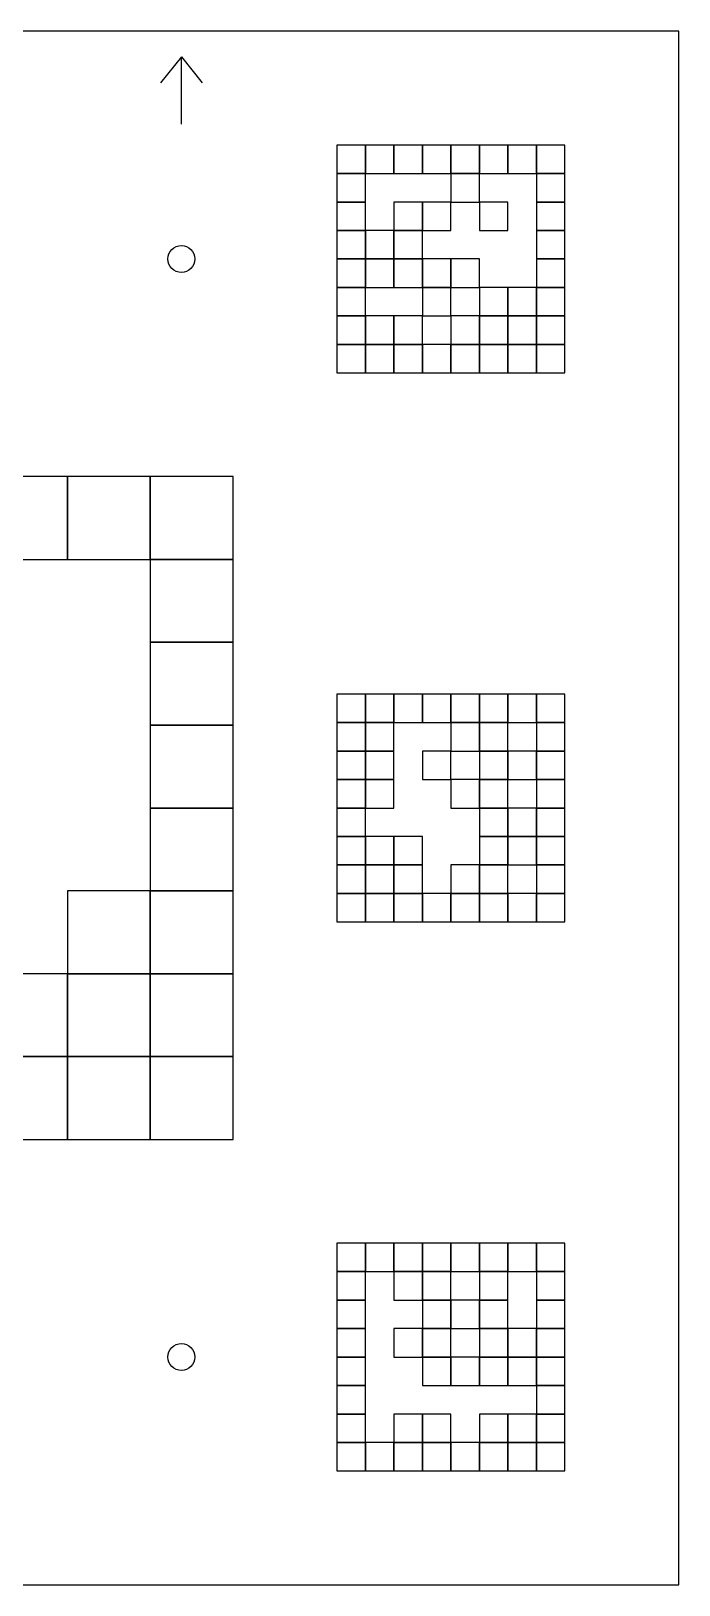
# Model space of a CAD drawing. Extents: x 0 to 1260, y 0 to 1580.
# Drawn here: x 495 to 620, y 640 to 940 of the extents above; entities that cross this region are included whole.
import ezdxf

# ---------------------------------------------------------------- set-up
doc = ezdxf.new("R2010")
doc.units = 0
for name, color, linetype in [('BLACK_POCKET', 7, 'CONTINUOUS'), ('CUT', 7, 'CONTINUOUS'), ('MOUNT_HOLE', 6, 'CONTINUOUS'), ('ORIENTATION', 7, 'CONTINUOUS')]:
    doc.layers.add(name, color=color, linetype=linetype)

msp = doc.modelspace()

# ---------------------------------------------------------------- linework, layer by layer
at = {"layer": 'BLACK_POCKET'}
for p, q in [((559.5, 918), (554, 918)), ((554, 918), (554, 912.5)), ((559.5, 912.5), (559.5, 918)), ((565, 918), (559.5, 918)), ((559.5, 918), (559.5, 912.5)), ((565, 912.5), (565, 918)), ((570.5, 918), (565, 918)), ((565, 918), (565, 912.5)), ((570.5, 912.5), (570.5, 918)), ((576, 918), (570.5, 918)), ((570.5, 918), (570.5, 912.5)), ((576, 912.5), (576, 918)), ((581.5, 918), (576, 918)), ((576, 918), (576, 912.5)), ((581.5, 912.5), (581.5, 918)), ((587, 918), (581.5, 918)), ((581.5, 918), (581.5, 912.5)), ((587, 912.5), (587, 918)), ((592.5, 918), (587, 918)), ((587, 918), (587, 912.5)), ((592.5, 912.5), (592.5, 918)), ((598, 918), (592.5, 918)), ((592.5, 918), (592.5, 912.5)), ((598, 912.5), (598, 918)), ((554, 912.5), (559.5, 912.5)), ((559.5, 912.5), (554, 912.5)), ((554, 912.5), (554, 907)), ((559.5, 912.5), (565, 912.5)), ((559.5, 907), (559.5, 912.5)), ((565, 912.5), (570.5, 912.5)), ((570.5, 912.5), (576, 912.5)), ((576, 912.5), (581.5, 912.5)), ((581.5, 912.5), (576, 912.5)), ((576, 912.5), (576, 907)), ((581.5, 912.5), (587, 912.5)), ((581.5, 907), (581.5, 912.5)), ((587, 912.5), (592.5, 912.5)), ((592.5, 912.5), (598, 912.5)), ((598, 912.5), (592.5, 912.5)), ((592.5, 912.5), (592.5, 907)), ((598, 907), (598, 912.5)), ((554, 907), (559.5, 907)), ((559.5, 907), (554, 907)), ((554, 907), (554, 901.5)), ((559.5, 901.5), (559.5, 907)), ((570.5, 907), (565, 907)), ((565, 907), (565, 901.5)), ((570.5, 901.5), (570.5, 907)), ((576, 907), (570.5, 907)), ((570.5, 907), (570.5, 901.5)), ((576, 907), (581.5, 907)), ((576, 901.5), (576, 907)), ((587, 907), (581.5, 907)), ((581.5, 907), (581.5, 901.5)), ((587, 901.5), (587, 907)), ((592.5, 907), (598, 907)), ((598, 907), (592.5, 907)), ((592.5, 907), (592.5, 901.5)), ((598, 901.5), (598, 907)), ((554, 901.5), (559.5, 901.5)), ((559.5, 901.5), (554, 901.5)), ((554, 901.5), (554, 896)), ((559.5, 896), (559.5, 901.5)), ((565, 901.5), (559.5, 901.5)), ((559.5, 901.5), (559.5, 896)), ((565, 901.5), (570.5, 901.5)), ((565, 896), (565, 901.5)), ((570.5, 901.5), (565, 901.5)), ((565, 901.5), (565, 896)), ((570.5, 901.5), (576, 901.5)), ((570.5, 896), (570.5, 901.5)), ((581.5, 901.5), (587, 901.5)), ((592.5, 901.5), (598, 901.5)), ((598, 901.5), (592.5, 901.5)), ((592.5, 901.5), (592.5, 896)), ((598, 896), (598, 901.5)), ((554, 896), (559.5, 896)), ((559.5, 896), (554, 896)), ((554, 896), (554, 890.5)), ((559.5, 896), (565, 896)), ((559.5, 890.5), (559.5, 896)), ((565, 896), (559.5, 896)), ((559.5, 896), (559.5, 890.5)), ((565, 896), (570.5, 896)), ((565, 890.5), (565, 896)), ((570.5, 896), (565, 896)), ((565, 896), (565, 890.5)), ((570.5, 890.5), (570.5, 896)), ((576, 896), (570.5, 896)), ((570.5, 896), (570.5, 890.5)), ((576, 890.5), (576, 896)), ((581.5, 896), (576, 896)), ((576, 896), (576, 890.5)), ((581.5, 890.5), (581.5, 896)), ((592.5, 896), (598, 896)), ((598, 896), (592.5, 896)), ((592.5, 896), (592.5, 890.5)), ((598, 890.5), (598, 896)), ((554, 890.5), (559.5, 890.5)), ((559.5, 890.5), (554, 890.5)), ((554, 890.5), (554, 885)), ((559.5, 890.5), (565, 890.5)), ((559.5, 885), (559.5, 890.5)), ((565, 890.5), (570.5, 890.5)), ((570.5, 890.5), (576, 890.5)), ((576, 890.5), (570.5, 890.5)), ((570.5, 890.5), (570.5, 885)), ((576, 890.5), (581.5, 890.5)), ((576, 885), (576, 890.5)), ((587, 890.5), (581.5, 890.5)), ((581.5, 890.5), (581.5, 885)), ((587, 885), (587, 890.5)), ((592.5, 890.5), (587, 890.5)), ((587, 890.5), (587, 885)), ((592.5, 890.5), (598, 890.5)), ((592.5, 885), (592.5, 890.5)), ((598, 890.5), (592.5, 890.5)), ((592.5, 890.5), (592.5, 885)), ((598, 885), (598, 890.5)), ((554, 885), (559.5, 885)), ((559.5, 885), (554, 885)), ((554, 885), (554, 879.5)), ((559.5, 879.5), (559.5, 885)), ((565, 885), (559.5, 885)), ((559.5, 885), (559.5, 879.5)), ((565, 879.5), (565, 885)), ((570.5, 885), (565, 885)), ((565, 885), (565, 879.5)), ((570.5, 885), (576, 885)), ((570.5, 879.5), (570.5, 885)), ((581.5, 885), (576, 885)), ((576, 885), (576, 879.5)), ((581.5, 885), (587, 885)), ((581.5, 879.5), (581.5, 885)), ((587, 885), (581.5, 885)), ((581.5, 885), (581.5, 879.5)), ((587, 885), (592.5, 885)), ((587, 879.5), (587, 885)), ((592.5, 885), (587, 885)), ((587, 885), (587, 879.5)), ((592.5, 885), (598, 885)), ((592.5, 879.5), (592.5, 885)), ((598, 885), (592.5, 885)), ((592.5, 885), (592.5, 879.5)), ((598, 879.5), (598, 885)), ((554, 879.5), (559.5, 879.5)), ((559.5, 879.5), (554, 879.5)), ((554, 879.5), (554, 874)), ((559.5, 879.5), (565, 879.5)), ((559.5, 874), (559.5, 879.5)), ((565, 879.5), (559.5, 879.5)), ((559.5, 879.5), (559.5, 874)), ((565, 879.5), (570.5, 879.5)), ((565, 874), (565, 879.5)), ((570.5, 879.5), (565, 879.5)), ((565, 879.5), (565, 874)), ((570.5, 874), (570.5, 879.5)), ((576, 879.5), (570.5, 879.5)), ((570.5, 879.5), (570.5, 874)), ((576, 879.5), (581.5, 879.5)), ((576, 874), (576, 879.5)), ((581.5, 879.5), (576, 879.5)), ((576, 879.5), (576, 874)), ((581.5, 879.5), (587, 879.5)), ((581.5, 874), (581.5, 879.5)), ((587, 879.5), (581.5, 879.5)), ((581.5, 879.5), (581.5, 874)), ((587, 879.5), (592.5, 879.5)), ((587, 874), (587, 879.5)), ((592.5, 879.5), (587, 879.5)), ((587, 879.5), (587, 874)), ((592.5, 879.5), (598, 879.5)), ((592.5, 874), (592.5, 879.5)), ((598, 879.5), (592.5, 879.5)), ((592.5, 879.5), (592.5, 874)), ((598, 874), (598, 879.5)), ((554, 874), (559.5, 874)), ((559.5, 874), (565, 874)), ((565, 874), (570.5, 874)), ((570.5, 874), (576, 874)), ((576, 874), (581.5, 874)), ((581.5, 874), (587, 874)), ((587, 874), (592.5, 874)), ((592.5, 874), (598, 874)), ((502, 854), (486, 854)), ((502, 838), (502, 854)), ((518, 854), (502, 854)), ((502, 854), (502, 838)), ((518, 838), (518, 854)), ((534, 854), (518, 854)), ((518, 854), (518, 838)), ((534, 838), (534, 854)), ((486, 838), (502, 838)), ((502, 838), (518, 838)), ((518, 838), (534, 838)), ((534, 838), (518, 838)), ((518, 838), (518, 822)), ((534, 822), (534, 838)), ((518, 822), (534, 822)), ((534, 822), (518, 822)), ((518, 822), (518, 806)), ((534, 806), (534, 822)), ((559.5, 812), (554, 812)), ((554, 812), (554, 806.5)), ((559.5, 806.5), (559.5, 812)), ((565, 812), (559.5, 812)), ((559.5, 812), (559.5, 806.5)), ((565, 806.5), (565, 812)), ((570.5, 812), (565, 812)), ((565, 812), (565, 806.5)), ((570.5, 806.5), (570.5, 812)), ((576, 812), (570.5, 812)), ((570.5, 812), (570.5, 806.5)), ((576, 806.5), (576, 812)), ((581.5, 812), (576, 812)), ((576, 812), (576, 806.5)), ((581.5, 806.5), (581.5, 812)), ((587, 812), (581.5, 812)), ((581.5, 812), (581.5, 806.5)), ((587, 806.5), (587, 812)), ((592.5, 812), (587, 812)), ((587, 812), (587, 806.5)), ((592.5, 806.5), (592.5, 812)), ((598, 812), (592.5, 812)), ((592.5, 812), (592.5, 806.5)), ((598, 806.5), (598, 812)), ((518, 806), (534, 806)), ((534, 806), (518, 806)), ((518, 806), (518, 790)), ((534, 790), (534, 806)), ((554, 806.5), (559.5, 806.5)), ((559.5, 806.5), (554, 806.5)), ((554, 806.5), (554, 801)), ((559.5, 806.5), (565, 806.5)), ((559.5, 801), (559.5, 806.5)), ((565, 806.5), (559.5, 806.5)), ((559.5, 806.5), (559.5, 801)), ((565, 806.5), (570.5, 806.5)), ((565, 801), (565, 806.5)), ((570.5, 806.5), (576, 806.5)), ((576, 806.5), (581.5, 806.5)), ((581.5, 806.5), (576, 806.5)), ((576, 806.5), (576, 801)), ((581.5, 806.5), (587, 806.5)), ((581.5, 801), (581.5, 806.5)), ((587, 806.5), (581.5, 806.5)), ((581.5, 806.5), (581.5, 801)), ((587, 806.5), (592.5, 806.5)), ((587, 801), (587, 806.5)), ((592.5, 806.5), (598, 806.5)), ((598, 806.5), (592.5, 806.5)), ((592.5, 806.5), (592.5, 801)), ((598, 801), (598, 806.5)), ((554, 801), (559.5, 801)), ((559.5, 801), (554, 801)), ((554, 801), (554, 795.5)), ((559.5, 801), (565, 801)), ((559.5, 795.5), (559.5, 801)), ((565, 801), (559.5, 801)), ((559.5, 801), (559.5, 795.5)), ((565, 795.5), (565, 801)), ((576, 801), (570.5, 801)), ((570.5, 801), (570.5, 795.5)), ((576, 801), (581.5, 801)), ((576, 795.5), (576, 801)), ((581.5, 801), (587, 801)), ((587, 801), (581.5, 801)), ((581.5, 801), (581.5, 795.5)), ((587, 795.5), (587, 801)), ((592.5, 801), (587, 801)), ((587, 801), (587, 795.5)), ((592.5, 801), (598, 801)), ((592.5, 795.5), (592.5, 801)), ((598, 801), (592.5, 801)), ((592.5, 801), (592.5, 795.5)), ((598, 795.5), (598, 801)), ((554, 795.5), (559.5, 795.5)), ((559.5, 795.5), (554, 795.5)), ((554, 795.5), (554, 790)), ((559.5, 795.5), (565, 795.5)), ((559.5, 790), (559.5, 795.5)), ((565, 795.5), (559.5, 795.5)), ((559.5, 795.5), (559.5, 790)), ((565, 790), (565, 795.5)), ((570.5, 795.5), (576, 795.5)), ((581.5, 795.5), (576, 795.5)), ((576, 795.5), (576, 790)), ((581.5, 795.5), (587, 795.5)), ((581.5, 790), (581.5, 795.5)), ((587, 795.5), (581.5, 795.5)), ((581.5, 795.5), (581.5, 790)), ((587, 795.5), (592.5, 795.5)), ((587, 790), (587, 795.5)), ((592.5, 795.5), (598, 795.5)), ((598, 795.5), (592.5, 795.5)), ((592.5, 795.5), (592.5, 790)), ((598, 790), (598, 795.5)), ((518, 790), (534, 790)), ((534, 790), (518, 790)), ((518, 790), (518, 774)), ((534, 774), (534, 790)), ((554, 790), (559.5, 790)), ((559.5, 790), (554, 790)), ((554, 790), (554, 784.5)), ((559.5, 790), (565, 790)), ((559.5, 784.5), (559.5, 790)), ((576, 790), (581.5, 790)), ((581.5, 790), (587, 790)), ((587, 790), (581.5, 790)), ((581.5, 790), (581.5, 784.5)), ((587, 784.5), (587, 790)), ((592.5, 790), (587, 790)), ((587, 790), (587, 784.5)), ((592.5, 790), (598, 790)), ((592.5, 784.5), (592.5, 790)), ((598, 790), (592.5, 790)), ((592.5, 790), (592.5, 784.5)), ((598, 784.5), (598, 790)), ((554, 784.5), (559.5, 784.5)), ((559.5, 784.5), (554, 784.5)), ((554, 784.5), (554, 779)), ((559.5, 779), (559.5, 784.5)), ((565, 784.5), (559.5, 784.5)), ((559.5, 784.5), (559.5, 779)), ((565, 779), (565, 784.5)), ((570.5, 784.5), (565, 784.5)), ((565, 784.5), (565, 779)), ((570.5, 779), (570.5, 784.5)), ((581.5, 784.5), (587, 784.5)), ((587, 784.5), (581.5, 784.5)), ((581.5, 784.5), (581.5, 779)), ((587, 784.5), (592.5, 784.5)), ((587, 779), (587, 784.5)), ((592.5, 784.5), (587, 784.5)), ((587, 784.5), (587, 779)), ((592.5, 784.5), (598, 784.5)), ((592.5, 779), (592.5, 784.5)), ((598, 784.5), (592.5, 784.5)), ((592.5, 784.5), (592.5, 779)), ((598, 779), (598, 784.5)), ((554, 779), (559.5, 779)), ((559.5, 779), (554, 779)), ((554, 779), (554, 773.5)), ((559.5, 779), (565, 779)), ((559.5, 773.5), (559.5, 779)), ((565, 779), (559.5, 779)), ((559.5, 779), (559.5, 773.5)), ((565, 779), (570.5, 779)), ((565, 773.5), (565, 779)), ((570.5, 779), (565, 779)), ((565, 779), (565, 773.5)), ((570.5, 773.5), (570.5, 779)), ((581.5, 779), (576, 779)), ((576, 779), (576, 773.5)), ((581.5, 779), (587, 779)), ((581.5, 773.5), (581.5, 779)), ((587, 779), (581.5, 779)), ((581.5, 779), (581.5, 773.5)), ((587, 779), (592.5, 779)), ((587, 773.5), (587, 779)), ((592.5, 779), (598, 779)), ((598, 779), (592.5, 779)), ((592.5, 779), (592.5, 773.5)), ((598, 773.5), (598, 779)), ((518, 774), (502, 774)), ((502, 774), (502, 758)), ((518, 774), (534, 774)), ((518, 758), (518, 774)), ((534, 774), (518, 774)), ((518, 774), (518, 758)), ((534, 758), (534, 774)), ((554, 773.5), (559.5, 773.5)), ((559.5, 773.5), (554, 773.5)), ((554, 773.5), (554, 768)), ((559.5, 773.5), (565, 773.5)), ((559.5, 768), (559.5, 773.5)), ((565, 773.5), (559.5, 773.5)), ((559.5, 773.5), (559.5, 768)), ((565, 773.5), (570.5, 773.5)), ((565, 768), (565, 773.5)), ((570.5, 773.5), (565, 773.5)), ((565, 773.5), (565, 768)), ((570.5, 768), (570.5, 773.5)), ((576, 773.5), (570.5, 773.5)), ((570.5, 773.5), (570.5, 768)), ((576, 773.5), (581.5, 773.5)), ((576, 768), (576, 773.5)), ((581.5, 773.5), (576, 773.5)), ((576, 773.5), (576, 768)), ((581.5, 773.5), (587, 773.5)), ((581.5, 768), (581.5, 773.5)), ((587, 773.5), (581.5, 773.5)), ((581.5, 773.5), (581.5, 768)), ((587, 768), (587, 773.5)), ((592.5, 773.5), (587, 773.5)), ((587, 773.5), (587, 768)), ((592.5, 773.5), (598, 773.5)), ((592.5, 768), (592.5, 773.5)), ((598, 773.5), (592.5, 773.5)), ((592.5, 773.5), (592.5, 768)), ((598, 768), (598, 773.5)), ((554, 768), (559.5, 768)), ((559.5, 768), (565, 768)), ((565, 768), (570.5, 768)), ((570.5, 768), (576, 768)), ((576, 768), (581.5, 768)), ((581.5, 768), (587, 768)), ((587, 768), (592.5, 768)), ((592.5, 768), (598, 768)), ((502, 758), (486, 758)), ((502, 758), (518, 758)), ((502, 742), (502, 758)), ((518, 758), (502, 758)), ((502, 758), (502, 742)), ((518, 758), (534, 758)), ((518, 742), (518, 758)), ((534, 758), (518, 758)), ((518, 758), (518, 742)), ((534, 742), (534, 758)), ((486, 742), (502, 742)), ((502, 742), (486, 742)), ((502, 742), (518, 742)), ((502, 726), (502, 742)), ((518, 742), (502, 742)), ((502, 742), (502, 726)), ((518, 742), (534, 742)), ((518, 726), (518, 742)), ((534, 742), (518, 742)), ((518, 742), (518, 726)), ((534, 726), (534, 742)), ((486, 726), (502, 726)), ((502, 726), (518, 726)), ((518, 726), (534, 726)), ((559.5, 706), (554, 706)), ((554, 706), (554, 700.5)), ((559.5, 700.5), (559.5, 706)), ((565, 706), (559.5, 706)), ((559.5, 706), (559.5, 700.5)), ((565, 700.5), (565, 706)), ((570.5, 706), (565, 706)), ((565, 706), (565, 700.5)), ((570.5, 700.5), (570.5, 706)), ((576, 706), (570.5, 706)), ((570.5, 706), (570.5, 700.5)), ((576, 700.5), (576, 706)), ((581.5, 706), (576, 706)), ((576, 706), (576, 700.5)), ((581.5, 700.5), (581.5, 706)), ((587, 706), (581.5, 706)), ((581.5, 706), (581.5, 700.5)), ((587, 700.5), (587, 706)), ((592.5, 706), (587, 706)), ((587, 706), (587, 700.5)), ((592.5, 700.5), (592.5, 706)), ((598, 706), (592.5, 706)), ((592.5, 706), (592.5, 700.5)), ((598, 700.5), (598, 706)), ((554, 700.5), (559.5, 700.5)), ((559.5, 700.5), (554, 700.5)), ((554, 700.5), (554, 695)), ((559.5, 700.5), (565, 700.5)), ((559.5, 695), (559.5, 700.5)), ((565, 700.5), (570.5, 700.5)), ((570.5, 700.5), (565, 700.5)), ((565, 700.5), (565, 695)), ((570.5, 700.5), (576, 700.5)), ((570.5, 695), (570.5, 700.5)), ((576, 700.5), (570.5, 700.5)), ((570.5, 700.5), (570.5, 695)), ((576, 700.5), (581.5, 700.5)), ((576, 695), (576, 700.5)), ((581.5, 700.5), (587, 700.5)), ((587, 700.5), (581.5, 700.5)), ((581.5, 700.5), (581.5, 695)), ((587, 700.5), (592.5, 700.5)), ((587, 695), (587, 700.5)), ((592.5, 700.5), (598, 700.5)), ((598, 700.5), (592.5, 700.5)), ((592.5, 700.5), (592.5, 695)), ((598, 695), (598, 700.5)), ((554, 695), (559.5, 695)), ((559.5, 695), (554, 695)), ((554, 695), (554, 689.5)), ((559.5, 689.5), (559.5, 695)), ((565, 695), (570.5, 695)), ((570.5, 695), (576, 695)), ((576, 695), (570.5, 695)), ((570.5, 695), (570.5, 689.5)), ((576, 689.5), (576, 695)), ((581.5, 695), (576, 695)), ((576, 695), (576, 689.5)), ((581.5, 695), (587, 695)), ((581.5, 689.5), (581.5, 695)), ((587, 695), (581.5, 695)), ((581.5, 695), (581.5, 689.5)), ((587, 689.5), (587, 695)), ((592.5, 695), (598, 695)), ((598, 695), (592.5, 695)), ((592.5, 695), (592.5, 689.5)), ((598, 689.5), (598, 695)), ((554, 689.5), (559.5, 689.5)), ((559.5, 689.5), (554, 689.5)), ((554, 689.5), (554, 684)), ((559.5, 684), (559.5, 689.5)), ((570.5, 689.5), (565, 689.5)), ((565, 689.5), (565, 684)), ((570.5, 689.5), (576, 689.5)), ((570.5, 684), (570.5, 689.5)), ((576, 689.5), (570.5, 689.5)), ((570.5, 689.5), (570.5, 684)), ((576, 689.5), (581.5, 689.5)), ((576, 684), (576, 689.5)), ((581.5, 689.5), (587, 689.5)), ((587, 689.5), (581.5, 689.5)), ((581.5, 689.5), (581.5, 684)), ((587, 684), (587, 689.5)), ((592.5, 689.5), (587, 689.5)), ((587, 689.5), (587, 684)), ((592.5, 689.5), (598, 689.5)), ((592.5, 684), (592.5, 689.5)), ((598, 689.5), (592.5, 689.5)), ((592.5, 689.5), (592.5, 684)), ((598, 684), (598, 689.5)), ((554, 684), (559.5, 684)), ((559.5, 684), (554, 684)), ((554, 684), (554, 678.5)), ((559.5, 678.5), (559.5, 684)), ((565, 684), (570.5, 684)), ((570.5, 684), (576, 684)), ((576, 684), (570.5, 684)), ((570.5, 684), (570.5, 678.5)), ((576, 678.5), (576, 684)), ((581.5, 684), (576, 684)), ((576, 684), (576, 678.5)), ((581.5, 684), (587, 684)), ((581.5, 678.5), (581.5, 684)), ((587, 684), (581.5, 684)), ((581.5, 684), (581.5, 678.5)), ((587, 684), (592.5, 684)), ((587, 678.5), (587, 684)), ((592.5, 684), (587, 684)), ((587, 684), (587, 678.5)), ((592.5, 684), (598, 684)), ((592.5, 678.5), (592.5, 684)), ((598, 684), (592.5, 684)), ((592.5, 684), (592.5, 678.5)), ((598, 678.5), (598, 684)), ((554, 678.5), (559.5, 678.5)), ((559.5, 678.5), (554, 678.5)), ((554, 678.5), (554, 673)), ((559.5, 673), (559.5, 678.5)), ((570.5, 678.5), (576, 678.5)), ((576, 678.5), (581.5, 678.5)), ((581.5, 678.5), (587, 678.5)), ((587, 678.5), (592.5, 678.5)), ((592.5, 678.5), (598, 678.5)), ((598, 678.5), (592.5, 678.5)), ((592.5, 678.5), (592.5, 673)), ((598, 673), (598, 678.5)), ((554, 673), (559.5, 673)), ((559.5, 673), (554, 673)), ((554, 673), (554, 667.5)), ((559.5, 667.5), (559.5, 673)), ((570.5, 673), (565, 673)), ((565, 673), (565, 667.5)), ((570.5, 667.5), (570.5, 673)), ((576, 673), (570.5, 673)), ((570.5, 673), (570.5, 667.5)), ((576, 667.5), (576, 673)), ((587, 673), (581.5, 673)), ((581.5, 673), (581.5, 667.5)), ((587, 667.5), (587, 673)), ((592.5, 673), (587, 673)), ((587, 673), (587, 667.5)), ((592.5, 673), (598, 673)), ((592.5, 667.5), (592.5, 673)), ((598, 673), (592.5, 673)), ((592.5, 673), (592.5, 667.5)), ((598, 667.5), (598, 673)), ((554, 667.5), (559.5, 667.5)), ((559.5, 667.5), (554, 667.5)), ((554, 667.5), (554, 662)), ((559.5, 662), (559.5, 667.5)), ((565, 667.5), (559.5, 667.5)), ((559.5, 667.5), (559.5, 662)), ((565, 667.5), (570.5, 667.5)), ((565, 662), (565, 667.5)), ((570.5, 667.5), (565, 667.5)), ((565, 667.5), (565, 662)), ((570.5, 667.5), (576, 667.5)), ((570.5, 662), (570.5, 667.5)), ((576, 667.5), (570.5, 667.5)), ((570.5, 667.5), (570.5, 662)), ((576, 662), (576, 667.5)), ((581.5, 667.5), (576, 667.5)), ((576, 667.5), (576, 662)), ((581.5, 667.5), (587, 667.5)), ((581.5, 662), (581.5, 667.5)), ((587, 667.5), (581.5, 667.5)), ((581.5, 667.5), (581.5, 662)), ((587, 667.5), (592.5, 667.5)), ((587, 662), (587, 667.5)), ((592.5, 667.5), (587, 667.5)), ((587, 667.5), (587, 662)), ((592.5, 667.5), (598, 667.5)), ((592.5, 662), (592.5, 667.5)), ((598, 667.5), (592.5, 667.5)), ((592.5, 667.5), (592.5, 662)), ((598, 662), (598, 667.5)), ((554, 662), (559.5, 662)), ((559.5, 662), (565, 662)), ((565, 662), (570.5, 662)), ((570.5, 662), (576, 662)), ((576, 662), (581.5, 662)), ((581.5, 662), (587, 662)), ((587, 662), (592.5, 662)), ((592.5, 662), (598, 662))]:
    msp.add_line(p, q, dxfattribs=at)
at = {"layer": 'CUT'}
for p, q in [((620, 940), (320, 940)), ((620, 640), (620, 940)), ((320, 640), (620, 640))]:
    msp.add_line(p, q, dxfattribs=at)
at = {"layer": 'MOUNT_HOLE'}
for centre in [(524, 896), (524, 684)]:
    msp.add_circle(centre, 2.6, dxfattribs=at)
at = {"layer": 'ORIENTATION'}
for p, q in [((524, 935), (520, 930)), ((524, 922), (524, 935)), ((524, 935), (528, 930))]:
    msp.add_line(p, q, dxfattribs=at)

doc.saveas('drawing.dxf')
